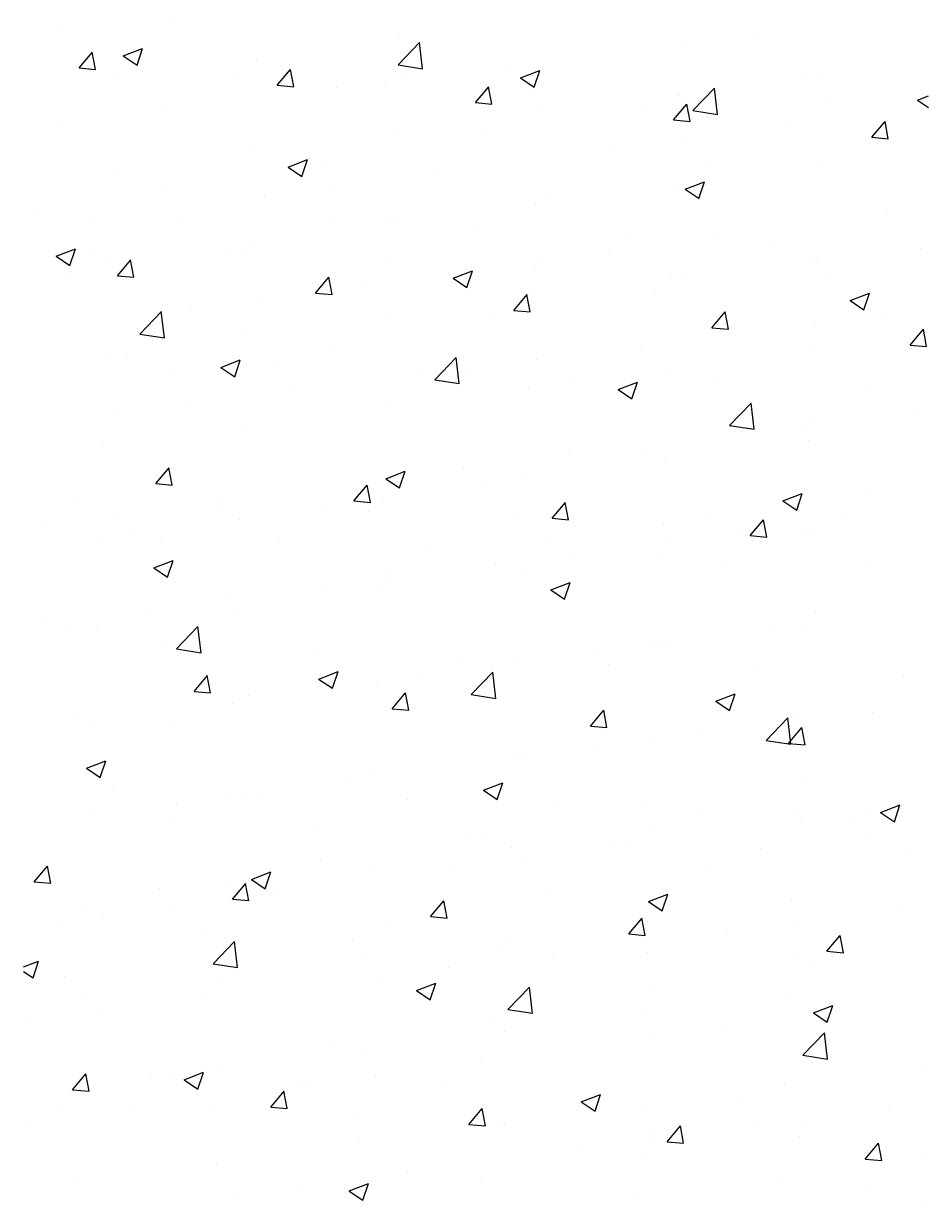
# Model space of a CAD drawing. Header units: millimetres. Extents: x 43168.9 to 43194.6, y -25545.1 to -25543.4.
# Drawn here: x 43182.8957 to 43182.9622, y -25544.6968 to -25544.6101 of the extents above; entities that cross this region are included whole.
import ezdxf

# ---------------------------------------------------------------- set-up
doc = ezdxf.new("R2010")
doc.units = ezdxf.units.MM
doc.header["$LTSCALE"] = 200
doc.layers.add('tarama-zemin_sgh', color=197, linetype='Continuous')

msp = doc.modelspace()

# ---------------------------------------------------------------- linework, layer by layer
at = {"layer": 'tarama-zemin_sgh'}
for p, q in [((43182.898458, -25544.610147), (43182.898458, -25544.610147)), ((43182.906646, -25544.610108), (43182.906646, -25544.610108)), ((43182.949431, -25544.610747), (43182.949431, -25544.610747)), ((43182.903032, -25544.612479), (43182.904454, -25544.611933)), ((43182.904042, -25544.613162), (43182.904454, -25544.611934)), ((43182.923241, -25544.613145), (43182.924824, -25544.611496)), ((43182.923379, -25544.611235), (43182.923379, -25544.611235)), ((43182.925047, -25544.613426), (43182.924822, -25544.611496)), ((43182.944344, -25544.611417), (43182.944344, -25544.611417)), ((43182.899779, -25544.613366), (43182.900759, -25544.612199)), ((43182.900989, -25544.613474), (43182.900754, -25544.6122)), ((43182.903031, -25544.61248), (43182.904042, -25544.613162)), ((43182.912825, -25544.612758), (43182.912825, -25544.612758)), ((43182.899779, -25544.613366), (43182.900994, -25544.613473)), ((43182.900516, -25544.613509), (43182.900516, -25544.613509)), ((43182.914354, -25544.614641), (43182.915334, -25544.613474)), ((43182.915564, -25544.614749), (43182.915329, -25544.613475)), ((43182.92324, -25544.613144), (43182.925047, -25544.613424)), ((43182.931511, -25544.613106), (43182.931511, -25544.613106)), ((43182.932234, -25544.614107), (43182.933657, -25544.61356)), ((43182.933244, -25544.61479), (43182.933656, -25544.613562)), ((43182.954383, -25544.613744), (43182.954383, -25544.613744)), ((43182.902561, -25544.614059), (43182.902561, -25544.614059)), ((43182.911363, -25544.613967), (43182.911363, -25544.613967)), ((43182.914354, -25544.614642), (43182.915569, -25544.614748)), ((43182.92221, -25544.614425), (43182.92221, -25544.614425)), ((43182.923815, -25544.614119), (43182.923815, -25544.614119)), ((43182.932234, -25544.614108), (43182.933244, -25544.61479)), ((43182.953209, -25544.614095), (43182.953209, -25544.614095)), ((43182.918729, -25544.614789), (43182.918729, -25544.614789)), ((43182.928929, -25544.615917), (43182.929908, -25544.614749)), ((43182.930138, -25544.616024), (43182.929903, -25544.61475)), ((43182.933058, -25544.614884), (43182.933058, -25544.614884)), ((43182.943829, -25544.615268), (43182.943829, -25544.615268)), ((43182.943905, -25544.615342), (43182.943905, -25544.615342)), ((43182.944927, -25544.616509), (43182.94651, -25544.614859)), ((43182.946733, -25544.616789), (43182.946509, -25544.614859)), ((43182.961437, -25544.615734), (43182.962246, -25544.615423)), ((43182.928929, -25544.615917), (43182.930143, -25544.616023)), ((43182.941358, -25544.616129), (43182.941358, -25544.616129)), ((43182.943504, -25544.617192), (43182.944483, -25544.616024)), ((43182.944713, -25544.617299), (43182.944478, -25544.616025)), ((43182.954752, -25544.6158), (43182.954752, -25544.6158)), ((43182.961436, -25544.615735), (43182.962246, -25544.616282)), ((43182.905895, -25544.616479), (43182.905895, -25544.616479)), ((43182.933565, -25544.616569), (43182.933565, -25544.616569)), ((43182.943504, -25544.617192), (43182.944718, -25544.617298)), ((43182.944926, -25544.616507), (43182.946734, -25544.616787)), ((43182.8982, -25544.617492), (43182.8982, -25544.617492)), ((43182.923132, -25544.617999), (43182.923132, -25544.617999)), ((43182.951782, -25544.617748), (43182.951782, -25544.617748)), ((43182.958078, -25544.618467), (43182.959058, -25544.617299)), ((43182.959288, -25544.618574), (43182.959053, -25544.6173)), ((43182.929508, -25544.618164), (43182.929508, -25544.618164)), ((43182.944086, -25544.618761), (43182.944086, -25544.618761)), ((43182.958078, -25544.618467), (43182.959293, -25544.618573)), ((43182.958078, -25544.618557), (43182.958078, -25544.618557)), ((43182.912578, -25544.619523), (43182.912578, -25544.619523)), ((43182.938999, -25544.619431), (43182.938999, -25544.619431)), ((43182.91516, -25544.620662), (43182.916171, -25544.621343)), ((43182.915161, -25544.62066), (43182.916584, -25544.620114)), ((43182.916171, -25544.621343), (43182.916583, -25544.620115)), ((43182.917658, -25544.620198), (43182.917658, -25544.620198)), ((43182.946227, -25544.620591), (43182.946227, -25544.620591)), ((43182.954136, -25544.620509), (43182.954136, -25544.620509)), ((43182.902314, -25544.620824), (43182.902314, -25544.620824)), ((43182.926166, -25544.621121), (43182.926166, -25544.621121)), ((43182.905807, -25544.622232), (43182.905807, -25544.622232)), ((43182.91847, -25544.622134), (43182.91847, -25544.622134)), ((43182.943582, -25544.622032), (43182.943582, -25544.622032)), ((43182.944363, -25544.622288), (43182.945786, -25544.621742)), ((43182.944363, -25544.622289), (43182.945374, -25544.622971)), ((43182.945373, -25544.622971), (43182.945785, -25544.621743)), ((43182.913383, -25544.622804), (43182.913383, -25544.622804)), ((43182.933318, -25544.623333), (43182.933318, -25544.623333)), ((43182.934377, -25544.622625), (43182.934377, -25544.622625)), ((43182.896559, -25544.623892), (43182.896559, -25544.623892)), ((43182.959269, -25544.624073), (43182.959269, -25544.624073)), ((43182.90055, -25544.624493), (43182.90055, -25544.624493)), ((43182.907406, -25544.624351), (43182.907406, -25544.624351)), ((43182.918253, -25544.624809), (43182.918253, -25544.624809)), ((43182.922527, -25544.624659), (43182.922527, -25544.624659)), ((43182.922885, -25544.624764), (43182.922885, -25544.624764)), ((43182.929101, -25544.625267), (43182.929101, -25544.625267)), ((43182.939948, -25544.625726), (43182.939948, -25544.625726)), ((43182.946436, -25544.625763), (43182.946436, -25544.625763)), ((43182.898088, -25544.627214), (43182.89951, -25544.626668)), ((43182.899098, -25544.627897), (43182.89951, -25544.626669)), ((43182.900843, -25544.626622), (43182.900843, -25544.626622)), ((43182.910676, -25544.626693), (43182.910676, -25544.626693)), ((43182.912331, -25544.626287), (43182.912331, -25544.626287)), ((43182.93874, -25544.626776), (43182.93874, -25544.626776)), ((43182.950795, -25544.626184), (43182.950795, -25544.626184)), ((43182.961642, -25544.626642), (43182.961642, -25544.626642)), ((43182.898087, -25544.627215), (43182.899098, -25544.627897)), ((43182.902067, -25544.627588), (43182.902067, -25544.627588)), ((43182.902599, -25544.628651), (43182.903578, -25544.627483)), ((43182.903808, -25544.628758), (43182.903573, -25544.627484)), ((43182.911691, -25544.62708), (43182.911691, -25544.62708)), ((43182.922538, -25544.627538), (43182.922538, -25544.627538)), ((43182.933653, -25544.627446), (43182.933653, -25544.627446)), ((43182.953888, -25544.627273), (43182.953888, -25544.627273)), ((43182.92729, -25544.628842), (43182.928713, -25544.628296)), ((43182.9283, -25544.629525), (43182.928712, -25544.628297)), ((43182.933385, -25544.627997), (43182.933385, -25544.627997)), ((43182.944232, -25544.628455), (43182.944232, -25544.628455)), ((43182.953988, -25544.627702), (43182.953988, -25544.627702)), ((43182.898826, -25544.628727), (43182.898826, -25544.628727)), ((43182.902599, -25544.628651), (43182.903813, -25544.628757)), ((43182.917174, -25544.629926), (43182.918153, -25544.628759)), ((43182.918383, -25544.630033), (43182.918148, -25544.62876)), ((43182.92082, -25544.629135), (43182.92082, -25544.629135)), ((43182.927289, -25544.628843), (43182.9283, -25544.629525)), ((43182.943335, -25544.628797), (43182.943335, -25544.628797)), ((43182.955079, -25544.628913), (43182.955079, -25544.628913)), ((43182.913124, -25544.630148), (43182.913124, -25544.630148)), ((43182.917174, -25544.629926), (43182.918388, -25544.630032)), ((43182.931748, -25544.631201), (43182.932728, -25544.630034)), ((43182.932958, -25544.631308), (43182.932723, -25544.630035)), ((43182.933071, -25544.630097), (43182.933071, -25544.630097)), ((43182.942138, -25544.629736), (43182.942138, -25544.629736)), ((43182.956492, -25544.630469), (43182.957915, -25544.629923)), ((43182.957503, -25544.631152), (43182.957915, -25544.629924)), ((43182.908037, -25544.630818), (43182.908037, -25544.630818)), ((43182.956492, -25544.63047), (43182.957503, -25544.631152)), ((43182.904248, -25544.632939), (43182.905831, -25544.63129)), ((43182.906055, -25544.63322), (43182.90583, -25544.63129)), ((43182.922638, -25544.631528), (43182.922638, -25544.631528)), ((43182.930287, -25544.63177), (43182.930287, -25544.63177)), ((43182.931748, -25544.631201), (43182.932963, -25544.631307)), ((43182.946323, -25544.632476), (43182.947303, -25544.631309)), ((43182.947533, -25544.632584), (43182.947298, -25544.63131)), ((43182.95901, -25544.631418), (43182.95901, -25544.631418)), ((43182.946323, -25544.632476), (43182.947538, -25544.632583)), ((43182.953924, -25544.632088), (43182.953924, -25544.632088)), ((43182.960898, -25544.633751), (43182.961877, -25544.632584)), ((43182.962107, -25544.633859), (43182.961872, -25544.632585)), ((43182.904248, -25544.632938), (43182.906055, -25544.633218)), ((43182.912084, -25544.633052), (43182.912084, -25544.633052)), ((43182.90182, -25544.634353), (43182.90182, -25544.634353)), ((43182.918437, -25544.633804), (43182.918437, -25544.633804)), ((43182.94109, -25544.633777), (43182.94109, -25544.633777)), ((43182.953641, -25544.634037), (43182.953641, -25544.634037)), ((43182.960898, -25544.633751), (43182.962112, -25544.633858)), ((43182.903363, -25544.63468), (43182.903363, -25544.63468)), ((43182.910216, -25544.635397), (43182.911227, -25544.636078)), ((43182.910217, -25544.635396), (43182.911639, -25544.634849)), ((43182.911227, -25544.636078), (43182.911639, -25544.634851)), ((43182.914211, -25544.635138), (43182.914211, -25544.635138)), ((43182.925935, -25544.636303), (43182.927518, -25544.634653)), ((43182.927741, -25544.636583), (43182.927516, -25544.634653)), ((43182.928308, -25544.63546), (43182.928308, -25544.63546)), ((43182.933395, -25544.63479), (43182.933395, -25544.63479)), ((43182.906587, -25544.635839), (43182.906587, -25544.635839)), ((43182.925058, -25544.635596), (43182.925058, -25544.635596)), ((43182.925934, -25544.636301), (43182.927741, -25544.636581)), ((43182.935905, -25544.636054), (43182.935905, -25544.636054)), ((43182.943087, -25544.635561), (43182.943087, -25544.635561)), ((43182.915475, -25544.63715), (43182.915475, -25544.63715)), ((43182.932824, -25544.636862), (43182.932824, -25544.636862)), ((43182.939419, -25544.637023), (43182.940842, -25544.636477)), ((43182.939419, -25544.637024), (43182.940429, -25544.637706)), ((43182.940429, -25544.637706), (43182.940841, -25544.636478)), ((43182.946752, -25544.636513), (43182.946752, -25544.636513)), ((43182.9576, -25544.636971), (43182.9576, -25544.636971)), ((43182.947621, -25544.639666), (43182.949204, -25544.638017)), ((43182.949427, -25544.639946), (43182.949203, -25544.638017)), ((43182.902692, -25544.638832), (43182.902692, -25544.638832)), ((43182.907779, -25544.638163), (43182.907779, -25544.638163)), ((43182.922391, -25544.638293), (43182.922391, -25544.638293)), ((43182.961361, -25544.638419), (43182.961361, -25544.638419)), ((43182.911837, -25544.639816), (43182.911837, -25544.639816)), ((43182.94762, -25544.639664), (43182.949428, -25544.639945)), ((43182.953665, -25544.639432), (43182.953665, -25544.639432)), ((43182.948578, -25544.640102), (43182.948578, -25544.640102)), ((43182.953149, -25544.639826), (43182.953149, -25544.639826)), ((43182.901573, -25544.641117), (43182.901573, -25544.641117)), ((43182.953394, -25544.640802), (43182.953394, -25544.640802)), ((43182.935745, -25544.641792), (43182.935745, -25544.641792)), ((43182.941299, -25544.64186), (43182.941299, -25544.64186)), ((43182.94284, -25544.642325), (43182.94284, -25544.642325)), ((43182.905418, -25544.643935), (43182.906398, -25544.642768)), ((43182.906628, -25544.644043), (43182.906393, -25544.642769)), ((43182.922346, -25544.643577), (43182.923769, -25544.643031)), ((43182.923356, -25544.64426), (43182.923768, -25544.643032)), ((43182.928049, -25544.642805), (43182.928049, -25544.642805)), ((43182.905418, -25544.643935), (43182.906633, -25544.644042)), ((43182.919993, -25544.645211), (43182.920973, -25544.644043)), ((43182.921203, -25544.645318), (43182.920968, -25544.644044)), ((43182.922345, -25544.643578), (43182.923356, -25544.64426)), ((43182.922962, -25544.643474), (43182.922962, -25544.643474)), ((43182.929448, -25544.643895), (43182.929448, -25544.643895)), ((43182.932577, -25544.643626), (43182.932577, -25544.643626)), ((43182.951548, -25544.645204), (43182.952971, -25544.644658)), ((43182.952558, -25544.645887), (43182.95297, -25544.644659)), ((43182.958018, -25544.644288), (43182.958018, -25544.644288)), ((43182.899406, -25544.645063), (43182.899406, -25544.645063)), ((43182.910129, -25544.645164), (43182.910129, -25544.645164)), ((43182.910254, -25544.645521), (43182.910254, -25544.645521)), ((43182.919993, -25544.645211), (43182.921208, -25544.645317)), ((43182.922144, -25544.645057), (43182.922144, -25544.645057)), ((43182.934568, -25544.646486), (43182.935547, -25544.645318)), ((43182.935777, -25544.646593), (43182.935542, -25544.645319)), ((43182.951548, -25544.645205), (43182.952558, -25544.645887)), ((43182.902433, -25544.646177), (43182.902433, -25544.646177)), ((43182.91159, -25544.64658), (43182.91159, -25544.64658)), ((43182.917598, -25544.645929), (43182.917598, -25544.645929)), ((43182.921101, -25544.64598), (43182.921101, -25544.64598)), ((43182.931948, -25544.646438), (43182.931948, -25544.646438)), ((43182.934568, -25544.646486), (43182.935782, -25544.646592)), ((43182.946168, -25544.646322), (43182.946168, -25544.646322)), ((43182.949143, -25544.647761), (43182.950122, -25544.646593)), ((43182.950352, -25544.647868), (43182.950117, -25544.646594)), ((43182.956015, -25544.646434), (43182.956015, -25544.646434)), ((43182.897346, -25544.646847), (43182.897346, -25544.646847)), ((43182.942795, -25544.646896), (43182.942795, -25544.646896)), ((43182.948319, -25544.647447), (43182.948319, -25544.647447)), ((43182.953147, -25544.647566), (43182.953147, -25544.647566)), ((43182.953643, -25544.647354), (43182.953643, -25544.647354)), ((43182.901326, -25544.647881), (43182.901326, -25544.647881)), ((43182.903691, -25544.647792), (43182.903691, -25544.647792)), ((43182.905748, -25544.647963), (43182.905748, -25544.647963)), ((43182.914538, -25544.648251), (43182.914538, -25544.648251)), ((43182.934317, -25544.648356), (43182.934317, -25544.648356)), ((43182.943232, -25544.648117), (43182.943232, -25544.648117)), ((43182.949143, -25544.647761), (43182.950357, -25544.647867)), ((43182.925385, -25544.648709), (43182.925385, -25544.648709)), ((43182.936233, -25544.649167), (43182.936233, -25544.649167)), ((43182.942593, -25544.64909), (43182.942593, -25544.64909)), ((43182.905272, -25544.650131), (43182.906695, -25544.649584)), ((43182.905272, -25544.650132), (43182.906283, -25544.650814)), ((43182.906283, -25544.650813), (43182.906695, -25544.649586)), ((43182.930399, -25544.649806), (43182.930399, -25544.649806)), ((43182.94708, -25544.649626), (43182.94708, -25544.649626)), ((43182.957927, -25544.650084), (43182.957927, -25544.650084)), ((43182.922467, -25544.65039), (43182.922467, -25544.65039)), ((43182.922703, -25544.650819), (43182.922703, -25544.650819)), ((43182.93233, -25544.650391), (43182.93233, -25544.650391)), ((43182.917617, -25544.651489), (43182.917617, -25544.651489)), ((43182.921896, -25544.651821), (43182.921896, -25544.651821)), ((43182.934474, -25544.651759), (43182.935485, -25544.652441)), ((43182.934475, -25544.651758), (43182.935898, -25544.651212)), ((43182.935485, -25544.652441), (43182.935897, -25544.651213)), ((43182.910617, -25544.652424), (43182.910617, -25544.652424)), ((43182.904783, -25544.653178), (43182.904783, -25544.653178)), ((43182.911343, -25544.653345), (43182.911343, -25544.653345)), ((43182.953928, -25544.653433), (43182.953928, -25544.653433)), ((43182.897088, -25544.654192), (43182.897088, -25544.654192)), ((43182.898766, -25544.654458), (43182.898766, -25544.654458)), ((43182.906942, -25544.656097), (43182.908525, -25544.654447)), ((43182.908749, -25544.656377), (43182.908524, -25544.654447)), ((43182.95067, -25544.654448), (43182.95067, -25544.654448)), ((43182.9529, -25544.654331), (43182.9529, -25544.654331)), ((43182.901079, -25544.654646), (43182.901079, -25544.654646)), ((43182.906211, -25544.65585), (43182.906211, -25544.65585)), ((43182.906942, -25544.656095), (43182.908749, -25544.656375)), ((43182.937887, -25544.656131), (43182.937887, -25544.656131)), ((43182.942078, -25544.655467), (43182.942078, -25544.655467)), ((43182.942346, -25544.655854), (43182.942346, -25544.655854)), ((43182.942974, -25544.655461), (43182.942974, -25544.655461)), ((43182.917058, -25544.656308), (43182.917058, -25544.656308)), ((43182.927906, -25544.656767), (43182.927906, -25544.656767)), ((43182.932082, -25544.657155), (43182.932082, -25544.657155)), ((43182.917402, -25544.658312), (43182.918824, -25544.657766)), ((43182.918412, -25544.658995), (43182.918824, -25544.657767)), ((43182.925054, -25544.65782), (43182.925054, -25544.65782)), ((43182.928629, -25544.65946), (43182.930211, -25544.657811)), ((43182.930435, -25544.659741), (43182.93021, -25544.657811)), ((43182.930227, -25544.657501), (43182.930227, -25544.657501)), ((43182.938753, -25544.657225), (43182.938753, -25544.657225)), ((43182.9496, -25544.657683), (43182.9496, -25544.657683)), ((43182.908238, -25544.65922), (43182.909217, -25544.658052)), ((43182.909447, -25544.659327), (43182.909212, -25544.658054)), ((43182.917358, -25544.658834), (43182.917358, -25544.658834)), ((43182.917401, -25544.658313), (43182.918412, -25544.658995)), ((43182.921649, -25544.658586), (43182.921649, -25544.658586)), ((43182.960447, -25544.658142), (43182.960447, -25544.658142)), ((43182.908238, -25544.65922), (43182.909452, -25544.659326)), ((43182.912271, -25544.659503), (43182.912271, -25544.659503)), ((43182.918377, -25544.659535), (43182.918377, -25544.659535)), ((43182.922812, -25544.660495), (43182.923792, -25544.659328)), ((43182.924022, -25544.660602), (43182.923787, -25544.659329)), ((43182.928628, -25544.659458), (43182.930435, -25544.659739)), ((43182.946604, -25544.659939), (43182.948027, -25544.659393)), ((43182.947614, -25544.660622), (43182.948026, -25544.659394)), ((43182.911095, -25544.660109), (43182.911095, -25544.660109)), ((43182.922812, -25544.660495), (43182.924027, -25544.660601)), ((43182.937387, -25544.66177), (43182.938367, -25544.660603)), ((43182.938597, -25544.661877), (43182.938362, -25544.660604)), ((43182.946604, -25544.65994), (43182.947614, -25544.660622)), ((43182.899438, -25544.661193), (43182.899438, -25544.661193)), ((43182.900832, -25544.66141), (43182.900832, -25544.66141)), ((43182.950315, -25544.662824), (43182.951898, -25544.661174)), ((43182.952121, -25544.663104), (43182.951897, -25544.661174)), ((43182.952653, -25544.661095), (43182.952653, -25544.661095)), ((43182.958157, -25544.660773), (43182.958157, -25544.660773)), ((43182.906527, -25544.66157), (43182.906527, -25544.66157)), ((43182.937387, -25544.66177), (43182.938602, -25544.661877)), ((43182.951962, -25544.663045), (43182.952942, -25544.661878)), ((43182.953171, -25544.663153), (43182.952936, -25544.661879)), ((43182.942099, -25544.662619), (43182.942099, -25544.662619)), ((43182.945324, -25544.662463), (43182.945324, -25544.662463)), ((43182.950314, -25544.662822), (43182.952121, -25544.663102)), ((43182.951962, -25544.663045), (43182.953177, -25544.663152)), ((43182.931835, -25544.663919), (43182.931835, -25544.663919)), ((43182.937628, -25544.663476), (43182.937628, -25544.663476)), ((43182.900328, -25544.664866), (43182.901751, -25544.664319)), ((43182.900328, -25544.664867), (43182.901339, -25544.665549)), ((43182.901339, -25544.665549), (43182.901751, -25544.664321)), ((43182.932541, -25544.664145), (43182.932541, -25544.664145)), ((43182.921402, -25544.66535), (43182.921402, -25544.66535)), ((43182.953089, -25544.665557), (43182.953089, -25544.665557)), ((43182.902254, -25544.666234), (43182.902254, -25544.666234)), ((43182.913101, -25544.666692), (43182.913101, -25544.666692)), ((43182.919708, -25544.665835), (43182.919708, -25544.665835)), ((43182.92953, -25544.666494), (43182.930541, -25544.667176)), ((43182.929531, -25544.666493), (43182.930954, -25544.665947)), ((43182.930541, -25544.667176), (43182.930953, -25544.665948)), ((43182.906925, -25544.667518), (43182.906925, -25544.667518)), ((43182.910848, -25544.666874), (43182.910848, -25544.666874)), ((43182.912012, -25544.666848), (43182.912012, -25544.666848)), ((43182.923949, -25544.66715), (43182.923949, -25544.66715)), ((43182.900585, -25544.668175), (43182.900585, -25544.668175)), ((43182.934796, -25544.667608), (43182.934796, -25544.667608)), ((43182.941239, -25544.667591), (43182.941239, -25544.667591)), ((43182.945643, -25544.668067), (43182.945643, -25544.668067)), ((43182.952406, -25544.667859), (43182.952406, -25544.667859)), ((43182.957898, -25544.668118), (43182.957898, -25544.668118)), ((43182.958733, -25544.66812), (43182.960156, -25544.667574)), ((43182.958733, -25544.668122), (43182.959743, -25544.668803)), ((43182.959743, -25544.668803), (43182.960155, -25544.667575)), ((43182.906539, -25544.668963), (43182.906539, -25544.668963)), ((43182.952811, -25544.668787), (43182.952811, -25544.668787)), ((43182.95649, -25544.668525), (43182.95649, -25544.668525)), ((43182.917386, -25544.669421), (43182.917386, -25544.669421)), ((43182.928233, -25544.66988), (43182.928233, -25544.66988)), ((43182.929388, -25544.669626), (43182.929388, -25544.669626)), ((43182.941852, -25544.669383), (43182.941852, -25544.669383)), ((43182.957958, -25544.670019), (43182.957958, -25544.670019)), ((43182.931588, -25544.670684), (43182.931588, -25544.670684)), ((43182.93908, -25544.670338), (43182.93908, -25544.670338)), ((43182.939978, -25544.670477), (43182.939978, -25544.670477)), ((43182.949928, -25544.670796), (43182.949928, -25544.670796)), ((43182.917538, -25544.67166), (43182.917538, -25544.67166)), ((43182.932283, -25544.67149), (43182.932283, -25544.67149)), ((43182.960775, -25544.671255), (43182.960775, -25544.671255)), ((43182.896482, -25544.673229), (43182.897462, -25544.672062)), ((43182.897692, -25544.673337), (43182.897457, -25544.672063)), ((43182.912457, -25544.673047), (43182.91388, -25544.672501)), ((43182.913468, -25544.67373), (43182.91388, -25544.672502)), ((43182.921155, -25544.672115), (43182.921155, -25544.672115)), ((43182.927196, -25544.67216), (43182.927196, -25544.67216)), ((43182.946108, -25544.672053), (43182.946108, -25544.672053)), ((43182.896482, -25544.673229), (43182.897697, -25544.673336)), ((43182.911057, -25544.674504), (43182.912037, -25544.673337)), ((43182.912267, -25544.674612), (43182.912032, -25544.673338)), ((43182.912457, -25544.673048), (43182.913468, -25544.67373)), ((43182.905688, -25544.673694), (43182.905688, -25544.673694)), ((43182.910601, -25544.673638), (43182.910601, -25544.673638)), ((43182.914363, -25544.673849), (43182.914363, -25544.673849)), ((43182.934257, -25544.674087), (43182.934257, -25544.674087)), ((43182.94166, -25544.674674), (43182.943083, -25544.674128)), ((43182.94267, -25544.675357), (43182.943082, -25544.674129)), ((43182.900338, -25544.674939), (43182.900338, -25544.674939)), ((43182.906667, -25544.674863), (43182.906667, -25544.674863)), ((43182.911057, -25544.674505), (43182.912272, -25544.674611)), ((43182.925632, -25544.67578), (43182.926612, -25544.674612)), ((43182.926841, -25544.675887), (43182.926606, -25544.674613)), ((43182.941659, -25544.674675), (43182.94267, -25544.675357)), ((43182.952159, -25544.674624), (43182.952159, -25544.674624)), ((43182.960249, -25544.675119), (43182.960249, -25544.675119)), ((43182.90158, -25544.675532), (43182.90158, -25544.675532)), ((43182.922407, -25544.676121), (43182.922407, -25544.676121)), ((43182.925632, -25544.67578), (43182.926846, -25544.675886)), ((43182.940207, -25544.677055), (43182.941186, -25544.675887)), ((43182.941416, -25544.677162), (43182.941181, -25544.675888)), ((43182.941605, -25544.676147), (43182.941605, -25544.676147)), ((43182.952553, -25544.676132), (43182.952553, -25544.676132)), ((43182.898211, -25544.676562), (43182.898211, -25544.676562)), ((43182.909059, -25544.677021), (43182.909059, -25544.677021)), ((43182.940207, -25544.677055), (43182.941421, -25544.677161)), ((43182.947466, -25544.676802), (43182.947466, -25544.676802)), ((43182.909636, -25544.679254), (43182.911219, -25544.677605)), ((43182.911443, -25544.679535), (43182.911218, -25544.677605)), ((43182.919906, -25544.677479), (43182.919906, -25544.677479)), ((43182.930753, -25544.677937), (43182.930753, -25544.677937)), ((43182.931341, -25544.677448), (43182.931341, -25544.677448)), ((43182.954781, -25544.67833), (43182.955761, -25544.677162)), ((43182.955991, -25544.678437), (43182.955756, -25544.677163)), ((43182.910557, -25544.678155), (43182.910557, -25544.678155)), ((43182.934633, -25544.678491), (43182.934633, -25544.678491)), ((43182.9416, -25544.678396), (43182.9416, -25544.678396)), ((43182.954781, -25544.67833), (43182.955996, -25544.678436)), ((43182.895699, -25544.67948), (43182.896807, -25544.679055)), ((43182.896394, -25544.680284), (43182.896806, -25544.679056)), ((43182.909636, -25544.679253), (43182.911443, -25544.679533)), ((43182.920908, -25544.678879), (43182.920908, -25544.678879)), ((43182.926937, -25544.679505), (43182.926937, -25544.679505)), ((43182.952448, -25544.678854), (43182.952448, -25544.678854)), ((43182.953868, -25544.679164), (43182.953868, -25544.679164)), ((43182.895699, -25544.679815), (43182.896394, -25544.680284)), ((43182.898706, -25544.680189), (43182.898706, -25544.680189)), ((43182.910354, -25544.680402), (43182.910354, -25544.680402)), ((43182.92185, -25544.680174), (43182.92185, -25544.680174)), ((43182.924586, -25544.681229), (43182.925597, -25544.681911)), ((43182.924587, -25544.681228), (43182.926009, -25544.680682)), ((43182.925597, -25544.681911), (43182.926009, -25544.680683)), ((43182.931323, -25544.682618), (43182.932905, -25544.680968)), ((43182.933129, -25544.682898), (43182.932904, -25544.680968)), ((43182.942018, -25544.681198), (43182.942018, -25544.681198)), ((43182.951912, -25544.681388), (43182.951912, -25544.681388)), ((43182.90009, -25544.681703), (43182.90009, -25544.681703)), ((43182.909017, -25544.681864), (43182.909017, -25544.681864)), ((43182.901321, -25544.682877), (43182.901321, -25544.682877)), ((43182.931322, -25544.682616), (43182.933129, -25544.682896)), ((43182.941358, -25544.682912), (43182.941358, -25544.682912)), ((43182.953789, -25544.682855), (43182.955212, -25544.682309)), ((43182.953789, -25544.682857), (43182.954799, -25544.683538)), ((43182.954799, -25544.683538), (43182.955211, -25544.68231)), ((43182.954903, -25544.683133), (43182.954903, -25544.683133)), ((43182.896234, -25544.683547), (43182.896234, -25544.683547)), ((43182.930167, -25544.683232), (43182.930167, -25544.683232)), ((43182.931094, -25544.684213), (43182.931094, -25544.684213)), ((43182.94212, -25544.684816), (43182.94212, -25544.684816)), ((43182.947207, -25544.684147), (43182.947207, -25544.684147)), ((43182.953009, -25544.685981), (43182.954592, -25544.684332)), ((43182.954815, -25544.686261), (43182.954591, -25544.684332)), ((43182.918317, -25544.685266), (43182.918317, -25544.685266)), ((43182.920661, -25544.685643), (43182.920661, -25544.685643)), ((43182.929287, -25544.686506), (43182.929287, -25544.686506)), ((43182.953008, -25544.685979), (43182.954815, -25544.68626)), ((43182.899302, -25544.688514), (43182.900281, -25544.687346)), ((43182.900511, -25544.688621), (43182.900276, -25544.687347)), ((43182.905102, -25544.687404), (43182.905102, -25544.687404)), ((43182.906467, -25544.687301), (43182.906467, -25544.687301)), ((43182.907513, -25544.687782), (43182.908936, -25544.687236)), ((43182.908523, -25544.688465), (43182.908936, -25544.687237)), ((43182.910107, -25544.687167), (43182.910107, -25544.687167)), ((43182.962098, -25544.686722), (43182.962098, -25544.686722)), ((43182.907513, -25544.687783), (43182.908524, -25544.688465)), ((43182.915949, -25544.687863), (43182.915949, -25544.687863)), ((43182.916504, -25544.688189), (43182.916504, -25544.688189)), ((43182.921591, -25544.687519), (43182.921591, -25544.687519)), ((43182.926796, -25544.688321), (43182.926796, -25544.688321)), ((43182.951665, -25544.688153), (43182.951665, -25544.688153)), ((43182.899302, -25544.688514), (43182.900516, -25544.68862)), ((43182.899843, -25544.688468), (43182.899843, -25544.688468)), ((43182.913877, -25544.689789), (43182.914856, -25544.688622)), ((43182.915086, -25544.689896), (43182.914851, -25544.688623)), ((43182.936716, -25544.689409), (43182.938139, -25544.688863)), ((43182.937643, -25544.688779), (43182.937643, -25544.688779)), ((43182.937726, -25544.690092), (43182.938138, -25544.688864)), ((43182.898539, -25544.689675), (43182.898539, -25544.689675)), ((43182.903671, -25544.689878), (43182.903671, -25544.689878)), ((43182.913877, -25544.689789), (43182.915091, -25544.689895)), ((43182.928451, -25544.691064), (43182.929431, -25544.689897)), ((43182.929661, -25544.691171), (43182.929426, -25544.689898)), ((43182.936715, -25544.68941), (43182.937726, -25544.690092)), ((43182.941111, -25544.689676), (43182.941111, -25544.689676)), ((43182.948491, -25544.689237), (43182.948491, -25544.689237)), ((43182.959338, -25544.689696), (43182.959338, -25544.689696)), ((43182.895976, -25544.690891), (43182.895976, -25544.690891)), ((43182.909386, -25544.690134), (43182.909386, -25544.690134)), ((43182.920233, -25544.690592), (43182.920233, -25544.690592)), ((43182.928451, -25544.691064), (43182.929666, -25544.691171)), ((43182.930847, -25544.690977), (43182.930847, -25544.690977)), ((43182.931081, -25544.69105), (43182.931081, -25544.69105)), ((43182.941928, -25544.691509), (43182.941928, -25544.691509)), ((43182.943026, -25544.692339), (43182.944006, -25544.691172)), ((43182.944236, -25544.692447), (43182.944001, -25544.691173)), ((43182.949557, -25544.691148), (43182.949557, -25544.691148)), ((43182.953029, -25544.691288), (43182.953029, -25544.691288)), ((43182.920414, -25544.692408), (43182.920414, -25544.692408)), ((43182.941862, -25544.692161), (43182.941862, -25544.692161)), ((43182.943026, -25544.692339), (43182.944241, -25544.692446)), ((43182.952775, -25544.691967), (43182.952775, -25544.691967)), ((43182.957601, -25544.693614), (43182.958581, -25544.692447)), ((43182.95881, -25544.693722), (43182.958575, -25544.692448)), ((43182.936775, -25544.692831), (43182.936775, -25544.692831)), ((43182.941179, -25544.693322), (43182.941179, -25544.693322)), ((43182.961851, -25544.693486), (43182.961851, -25544.693486)), ((43182.90986, -25544.693931), (43182.90986, -25544.693931)), ((43182.957601, -25544.693615), (43182.958816, -25544.693721)), ((43182.899596, -25544.695232), (43182.899596, -25544.695232)), ((43182.923942, -25544.69452), (43182.923942, -25544.69452)), ((43182.951418, -25544.694917), (43182.951418, -25544.694917)), ((43182.916246, -25544.695533), (43182.916246, -25544.695533)), ((43182.919642, -25544.695963), (43182.921065, -25544.695417)), ((43182.919642, -25544.695964), (43182.920653, -25544.696646)), ((43182.920653, -25544.696646), (43182.921065, -25544.695418)), ((43182.929328, -25544.695357), (43182.929328, -25544.695357)), ((43182.957898, -25544.69575), (43182.957898, -25544.69575)), ((43182.911159, -25544.696203), (43182.911159, -25544.696203)), ((43182.940864, -25544.696441), (43182.940864, -25544.696441)), ((43182.962132, -25544.696803), (43182.962132, -25544.696803))]:
    msp.add_line(p, q, dxfattribs=at)

doc.saveas('drawing.dxf')
